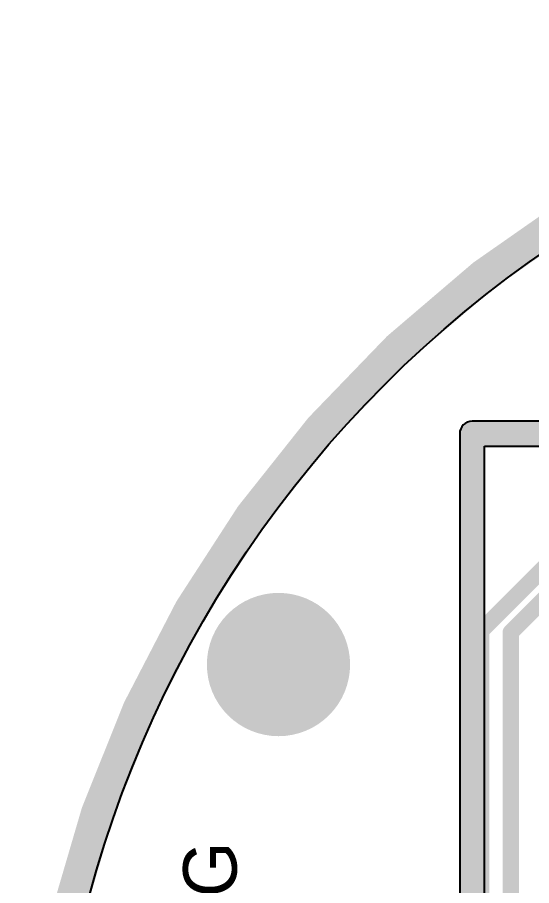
# Model space of a CAD drawing. Header units: millimetres. Extents: x 2.17 to 4.96, y 1.49 to 4.34.
# Drawn here: x 2.168 to 2.792, y 3.288 to 4.342 of the extents above; entities that cross this region are included whole.
import ezdxf

# ---------------------------------------------------------------- set-up
doc = ezdxf.new("R2010")
doc.units = ezdxf.units.MM
doc.header["$MEASUREMENT"] = 0
for name, color, linetype in [('BottomLayer', 5, 'Continuous'), ('BottomSolder', 6, 'Continuous'), ('InternalPlane1', 76, 'Continuous'), ('InternalPlane2', 16, 'Continuous'), ('Mechanical2', 216, 'Continuous'), ('MultiLayer', 9, 'Continuous'), ('PadHoleLayer', 156, 'Continuous'), ('TopLayer', 1, 'Continuous'), ('TopOverlay', 2, 'Continuous'), ('TopSolder', 216, 'Continuous')]:
    doc.layers.add(name, color=color, linetype=linetype)

msp = doc.modelspace()

# ---------------------------------------------------------------- linework, layer by layer
at = {"layer": 'BottomLayer', "const_width": 0.0591}
msp.add_lwpolyline([(2.4554, 3.5568, 1), (2.5144, 3.5568, 1)], format="xyb", close=True, dxfattribs=at)
at = {"layer": 'BottomSolder', "const_width": 0.0631}
msp.add_lwpolyline([(2.4534, 3.5568, 1), (2.5164, 3.5568, 1)], format="xyb", close=True, dxfattribs=at)
at = {"layer": 'InternalPlane1'}
for p, q in [((2.7895, 4.0453), (2.8166, 4.0641)), ((2.7629, 4.0259), (2.7895, 4.0453)), ((2.7368, 4.0058), (2.7629, 4.0259)), ((2.7111, 3.9851), (2.7368, 4.0058)), ((2.6859, 3.9638), (2.7111, 3.9851)), ((2.6613, 3.9419), (2.6859, 3.9638)), ((2.6371, 3.9195), (2.6613, 3.9419)), ((2.6136, 3.8964), (2.6371, 3.9195)), ((2.5905, 3.8729), (2.6136, 3.8964)), ((2.5681, 3.8487), (2.5905, 3.8729)), ((2.5462, 3.8241), (2.5681, 3.8487)), ((2.7093, 3.8477), (2.7075, 3.8454)), ((2.7116, 3.8495), (2.7093, 3.8477)), ((2.7142, 3.8509), (2.7116, 3.8495)), ((2.7171, 3.8518), (2.7142, 3.8509)), ((2.72, 3.8521), (2.7171, 3.8518)), ((3.494, 3.8521), (2.72, 3.8521)), ((2.7052, 3.8399), (2.7049, 3.837)), ((2.7049, 3.837), (2.7049, 2.048)), ((2.7061, 3.8428), (2.7052, 3.8399)), ((2.7075, 3.8454), (2.7061, 3.8428)), ((2.5249, 3.7989), (2.5462, 3.8241)), ((2.7351, 2.0542), (2.7351, 3.8219)), ((2.7351, 3.8219), (3.4799, 3.8219)), ((2.5042, 3.7732), (2.5249, 3.7989)), ((2.4841, 3.7471), (2.5042, 3.7732)), ((2.4647, 3.7205), (2.4841, 3.7471)), ((2.4459, 3.6934), (2.4647, 3.7205)), ((2.4277, 3.6659), (2.4459, 3.6934)), ((2.4102, 3.6379), (2.4277, 3.6659)), ((2.3934, 3.6096), (2.4102, 3.6379)), ((2.3773, 3.5808), (2.3934, 3.6096)), ((2.3618, 3.5517), (2.3773, 3.5808)), ((2.3471, 3.5222), (2.3618, 3.5517)), ((2.333, 3.4924), (2.3471, 3.5222)), ((2.3197, 3.4623), (2.333, 3.4924)), ((2.3071, 3.4318), (2.3197, 3.4623)), ((2.2952, 3.4011), (2.3071, 3.4318)), ((2.284, 3.37), (2.2952, 3.4011)), ((2.2736, 3.3388), (2.284, 3.37)), ((2.264, 3.3072), (2.2736, 3.3388)), ((2.255, 3.2755), (2.264, 3.3072))]:
    msp.add_line(p, q, dxfattribs=at)
at = {"layer": 'InternalPlane1', "const_width": 0.04}
msp.add_lwpolyline([(4.9398, 2.5161, -6.760445), (4.9362, 3.3297)], format="xyb", dxfattribs=at)
at = {"layer": 'InternalPlane1', "const_width": 0.03}
for points in [[(2.72, 2.048), (2.72, 3.837)], [(2.72, 3.837), (3.494, 3.837)]]:
    msp.add_lwpolyline(points, dxfattribs=at)
at = {"layer": 'InternalPlane1'}
for points, const_width in [([(2.7125, 3.837, 1), (2.7275, 3.837, 1)], 0.015), ([(2.7125, 3.837, 1), (2.7275, 3.837, 1)], 0.015), ([(2.4414, 3.5568, 1), (2.5284, 3.5568, 1)], 0.0869)]:
    msp.add_lwpolyline(points, format="xyb", close=True, dxfattribs=dict(at, const_width=const_width))
at = {"layer": 'InternalPlane2'}
for p, q in [((2.7895, 4.0453), (2.8166, 4.0641)), ((2.7629, 4.0259), (2.7895, 4.0453)), ((2.7368, 4.0058), (2.7629, 4.0259)), ((2.7111, 3.9851), (2.7368, 4.0058)), ((2.6859, 3.9638), (2.7111, 3.9851)), ((2.6613, 3.9419), (2.6859, 3.9638)), ((2.6371, 3.9195), (2.6613, 3.9419)), ((2.6136, 3.8964), (2.6371, 3.9195)), ((2.5905, 3.8729), (2.6136, 3.8964)), ((2.5681, 3.8487), (2.5905, 3.8729)), ((2.5462, 3.8241), (2.5681, 3.8487)), ((2.5249, 3.7989), (2.5462, 3.8241)), ((2.5042, 3.7732), (2.5249, 3.7989)), ((2.4841, 3.7471), (2.5042, 3.7732)), ((2.4647, 3.7205), (2.4841, 3.7471)), ((2.4459, 3.6934), (2.4647, 3.7205)), ((2.4277, 3.6659), (2.4459, 3.6934)), ((2.4102, 3.6379), (2.4277, 3.6659)), ((2.3934, 3.6096), (2.4102, 3.6379)), ((2.3773, 3.5808), (2.3934, 3.6096)), ((2.3618, 3.5517), (2.3773, 3.5808)), ((2.3471, 3.5222), (2.3618, 3.5517)), ((2.333, 3.4924), (2.3471, 3.5222)), ((2.3197, 3.4623), (2.333, 3.4924)), ((2.3071, 3.4318), (2.3197, 3.4623)), ((2.2952, 3.4011), (2.3071, 3.4318)), ((2.284, 3.37), (2.2952, 3.4011)), ((2.2736, 3.3388), (2.284, 3.37)), ((2.264, 3.3072), (2.2736, 3.3388)), ((2.255, 3.2755), (2.264, 3.3072))]:
    msp.add_line(p, q, dxfattribs=at)
at = {"layer": 'InternalPlane2', "const_width": 0.04}
msp.add_lwpolyline([(4.9398, 2.5161, -6.760445), (4.9362, 3.3297)], format="xyb", dxfattribs=at)
at = {"layer": 'InternalPlane2', "const_width": 0.0869}
msp.add_lwpolyline([(2.4414, 3.5568, 1), (2.5284, 3.5568, 1)], format="xyb", close=True, dxfattribs=at)
at = {"layer": 'Mechanical2', "const_width": 0.015}
msp.add_lwpolyline([(4.9336, 2.5218, -6.818913), (4.9299, 3.3244)], format="xyb", dxfattribs=at)
at = {"layer": 'MultiLayer', "const_width": 0.0591}
msp.add_lwpolyline([(2.4554, 3.5568, 1), (2.5144, 3.5568, 1)], format="xyb", close=True, dxfattribs=at)
at = {"layer": 'PadHoleLayer', "const_width": 0.0669}
msp.add_lwpolyline([(2.4514, 3.5568, 1), (2.5184, 3.5568, 1)], format="xyb", close=True, dxfattribs=at)
at = {"layer": 'TopLayer', "const_width": 0.02}
for points in [[(2.731, 3.598), (3.127, 3.994)], [(2.767, 3.5958), (3.1382, 3.967)], [(2.731, 2.668), (2.731, 3.598)], [(2.767, 2.183), (2.767, 3.5958)]]:
    msp.add_lwpolyline(points, dxfattribs=at)
at = {"layer": 'TopLayer'}
for points, const_width in [([(2.4554, 3.5568, 1), (2.5144, 3.5568, 1)], 0.0591), ([(2.726, 3.598, 1), (2.736, 3.598, 1)], 0.01), ([(2.726, 3.598, 1), (2.736, 3.598, 1)], 0.01), ([(2.762, 3.5958, 1), (2.772, 3.5958, 1)], 0.01), ([(2.762, 3.5958, 1), (2.772, 3.5958, 1)], 0.01)]:
    msp.add_lwpolyline(points, format="xyb", close=True, dxfattribs=dict(at, const_width=const_width))
at = {"layer": 'TopSolder', "const_width": 0.0631}
msp.add_lwpolyline([(2.4534, 3.5568, 1), (2.5164, 3.5568, 1)], format="xyb", close=True, dxfattribs=at)

# ---------------------------------------------------------------- texts
at = {"layer": 'TopOverlay'}
msp.add_text('PROGRAMMING', height=0.065, rotation=90, dxfattribs=at).set_placement((2.4342, 2.666))

doc.saveas('drawing.dxf')
